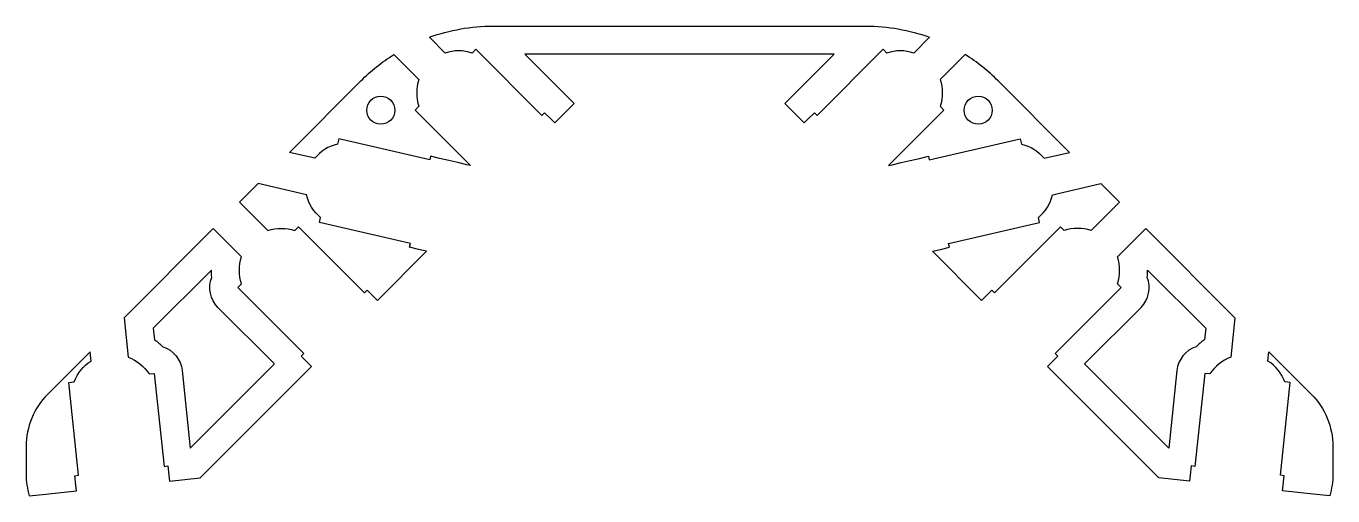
# Model space of a CAD drawing. Header units: millimetres. Extents: x -35 to 35, y 28.9 to 54.
import ezdxf

# ---------------------------------------------------------------- set-up
doc = ezdxf.new("R2010")
doc.units = ezdxf.units.MM
doc.layers.add('Base', color=70, linetype='Continuous')

msp = doc.modelspace()

# ---------------------------------------------------------------- linework, layer by layer
at = {"layer": 'Base'}
for points in [[(7.232, 49.368), (6.879, 49.014), (6.682, 48.818), (5.646, 49.854), (8.293, 52.5), (-8.293, 52.5), (-5.646, 49.854), (-6.682, 48.818), (-6.879, 49.014), (-7.232, 49.368), (-7.374, 49.226), (-10.909, 52.762), (-11.11, 52.561, 0.163866), (-12.547, 52.561), (-13.393, 53.407, -0.086751), (-10, 54), (0, 54), (10, 54, -0.086751), (13.393, 53.407), (12.547, 52.561, 0.163866), (11.11, 52.561), (10.909, 52.762), (7.374, 49.226)], [(-12.85, 46.923), (-13.338, 47.036), (-13.383, 46.841), (-18.254, 47.966), (-18.318, 47.689, 0.163866), (-19.536, 46.928), (-20.9, 47.242), (-17.071, 51.071, -0.056867), (-15.296, 52.482), (-13.961, 51.147, 0.163865), (-13.961, 49.71), (-14.162, 49.509), (-11.194, 46.541), (-11.389, 46.586), (-11.876, 46.698), (-12.363, 46.811)], [(12.85, 46.923), (13.338, 47.036), (13.383, 46.841), (18.254, 47.966), (18.318, 47.689, -0.163866), (19.536, 46.928), (20.9, 47.242), (17.071, 51.071, 0.056867), (15.296, 52.482), (13.961, 51.147, -0.163865), (13.961, 49.71), (14.162, 49.509), (11.194, 46.541), (11.389, 46.586), (11.876, 46.698), (12.363, 46.811)], [(-14.462, 42.164), (-14.417, 42.359), (-19.289, 43.484), (-19.225, 43.761, -0.163865), (-19.986, 44.979), (-22.567, 45.575), (-23.564, 44.578), (-22.047, 43.061, -0.163866), (-20.61, 43.061), (-20.409, 43.262), (-16.874, 39.726), (-16.732, 39.868), (-16.379, 39.514), (-16.182, 39.318), (-13.547, 41.953), (-13.975, 42.052)], [(14.462, 42.164), (14.417, 42.359), (19.289, 43.484), (19.225, 43.761, 0.163865), (19.986, 44.979), (22.567, 45.575), (23.564, 44.578), (22.047, 43.061, 0.163866), (20.61, 43.061), (20.409, 43.262), (16.874, 39.726), (16.732, 39.868), (16.379, 39.514), (16.182, 39.318), (13.547, 41.953), (13.975, 42.052)], [(-23.662, 40.009), (-23.461, 40.21, -0.163865), (-23.461, 41.647), (-24.978, 43.164), (-29.755, 38.387), (-29.534, 36.287, -0.163866), (-28.418, 35.383), (-28.135, 35.413), (-27.613, 30.44), (-27.414, 30.461), (-27.361, 29.964), (-27.328, 29.65), (-25.676, 29.824), (-20.142, 35.358), (-19.718, 35.782), (-19.914, 35.979), (-20.268, 36.332), (-20.126, 36.474)], [(23.662, 40.009), (23.461, 40.21, 0.163865), (23.461, 41.647), (24.978, 43.164), (29.755, 38.387), (29.534, 36.287, 0.163866), (28.418, 35.383), (28.135, 35.413), (27.613, 30.44), (27.414, 30.461), (27.361, 29.964), (27.328, 29.65), (25.676, 29.824), (20.142, 35.358), (19.718, 35.782), (19.914, 35.979), (20.268, 36.332), (20.126, 36.474)], [(-25.06, 40.554, -0.025974), (-25.078, 40.942), (-28.188, 37.832), (-28.124, 37.219, -0.038975), (-27.679, 36.842, -0.297528), (-26.643, 35.57), (-26.207, 31.415), (-21.708, 35.913, -0.005001), (-21.716, 35.942), (-24.723, 38.949, -0.297528)], [(25.06, 40.554, 0.025974), (25.078, 40.942), (28.188, 37.832), (28.124, 37.219, 0.038975), (27.679, 36.842, 0.297528), (26.643, 35.57), (26.207, 31.415), (21.708, 35.913, 0.005001), (21.716, 35.942), (24.723, 38.949, 0.297528)], [(-32.386, 29.939), (-32.187, 29.96), (-32.71, 34.932), (-32.427, 34.962, -0.163865), (-31.523, 36.078), (-31.575, 36.567), (-33.839, 34.303, 0.198912), (-35, 31.5), (-35, 30, 0.072296), (-34.834, 28.861), (-33.945, 28.955), (-32.301, 29.128), (-32.334, 29.441)], [(32.386, 29.939), (32.187, 29.96), (32.71, 34.932), (32.427, 34.962, 0.163865), (31.523, 36.078), (31.575, 36.567), (33.839, 34.303, -0.198912), (35, 31.5), (35, 30, -0.072296), (34.834, 28.861), (33.945, 28.955), (32.301, 29.128), (32.334, 29.441)]]:
    msp.add_lwpolyline(points, format="xyb", close=True, dxfattribs=at)
for centre in [(-16, 49.5), (16, 49.5)]:
    msp.add_circle(centre, 0.75, dxfattribs=at)

doc.saveas('drawing.dxf')
